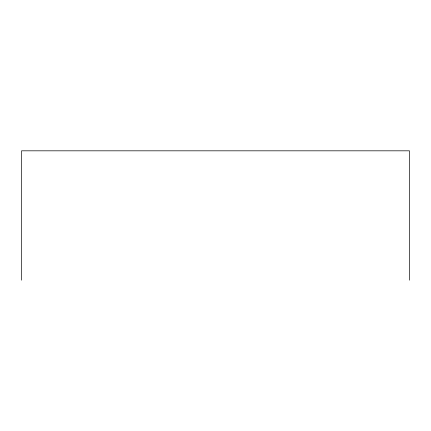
<?xml version="1.0" encoding="UTF-8"?>
<svg xmlns="http://www.w3.org/2000/svg" width="431" height="431" viewBox="0 0 431 431"><rect width="100%" height="100%" fill="white"/><g stroke="black" fill="none" stroke-linecap="round" stroke-linejoin="round"><path stroke-width="0.65" d="M409.45 280.182L409.45 150.818L21.55 150.818L21.55 280.182"/></g></svg>
